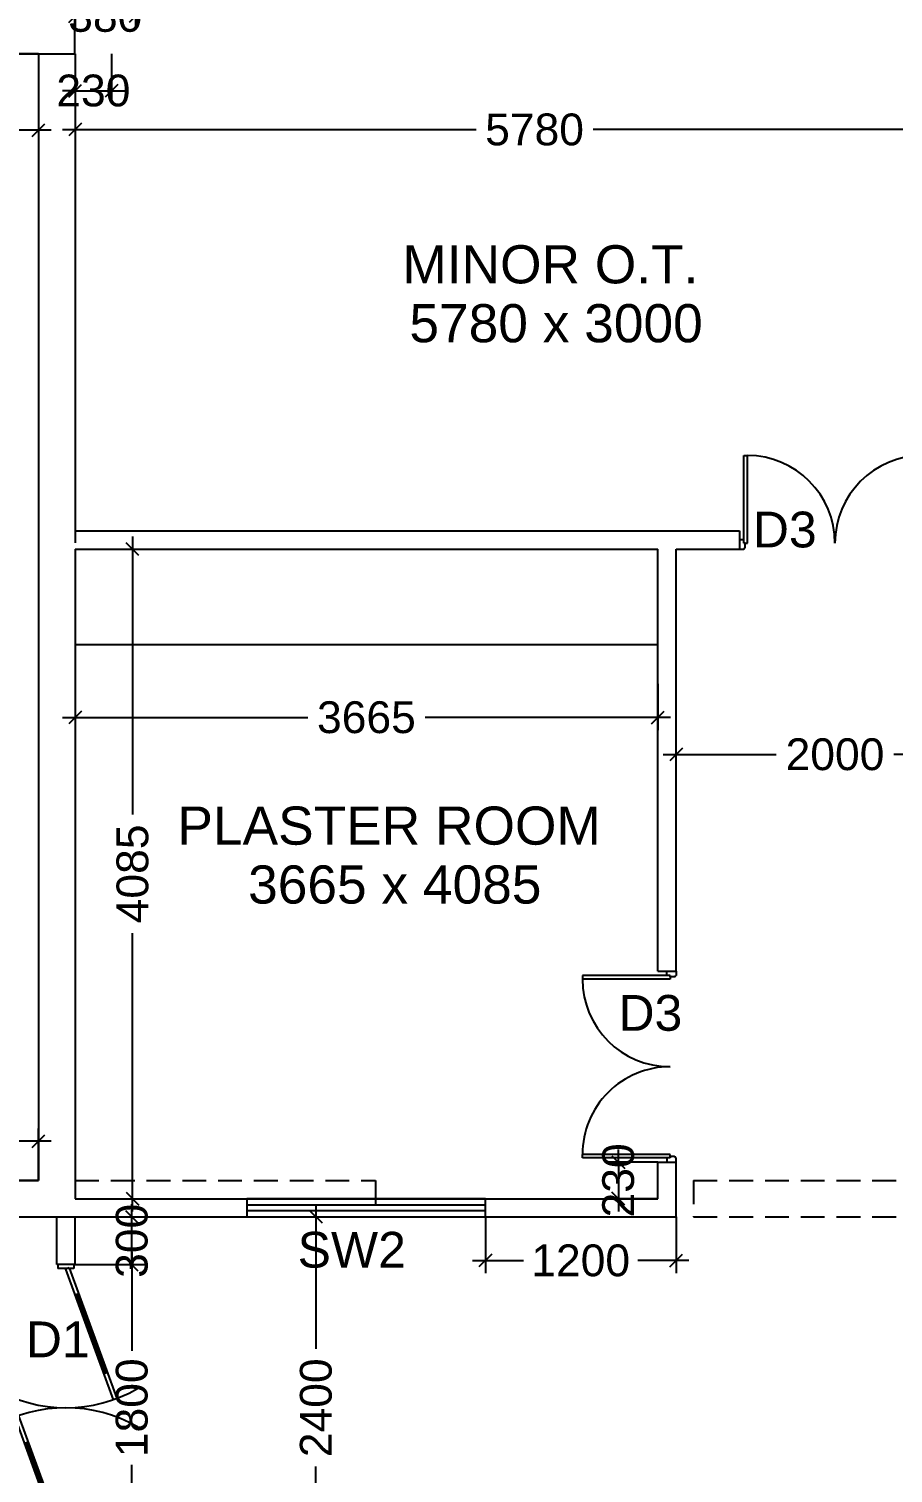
# Model space of a CAD drawing. Extents: x 6345096 to 6738923, y -6490958 to -6305885.
# Drawn here: x 6629621 to 6635058, y -6346691 to -6337609 of the extents above; entities that cross this region are included whole.
import ezdxf
from ezdxf.enums import TextEntityAlignment as Align

# ---------------------------------------------------------------- set-up
doc = ezdxf.new("R2010")
doc.units = 0
doc.header["$LTSCALE"] = 600
doc.header["$MEASUREMENT"] = 0
doc.header["$PDMODE"] = 35
doc.linetypes.add('HIDDEN', pattern=[0.375, 0.25, -0.125])
doc.layers.get('0').update_dxf_attribs({"linetype": 'CONTINUOUS'})
doc.layers.get('Defpoints').update_dxf_attribs({"linetype": 'CONTINUOUS'})
for name, color, linetype in [('8', 8, 'CONTINUOUS'), ('DOOR', 32, 'CONTINUOUS'), ('HS', 251, 'CONTINUOUS'), ('joinery', 7, 'CONTINUOUS'), ('LA-column', 3, 'CONTINUOUS'), ('Room Dim', 1, 'CONTINUOUS'), ('TEXT', 6, 'CONTINUOUS'), ('Walls', 7, 'CONTINUOUS'), ('WIN', 151, 'CONTINUOUS'), ('Working Dim', 5, 'CONTINUOUS')]:
    doc.layers.add(name, color=color, linetype=linetype)
doc.styles.add('ari', font='arial.ttf')
doc.styles.add('ARIAL', font='arial.ttf')
doc.dimstyles.new('int. dim', dxfattribs={"dimtxt": 200, "dimasz": 80, "dimexe": 80, "dimexo": 0, "dimgap": 70, "dimtad": 0, "dimdec": 0, "dimzin": 12, "dimdsep": 46, "dimtxsty": 'ari', "dimblk": 'OBLIQUE', "dimcen": 2, "dimdle": 80, "dimclrd": 256, "dimclre": 256, "dimclrt": 6, "dimadec": 0, "dimazin": 0, "dimtfac": 1, "dimtdec": 0, "dimtix": 1, "dimtmove": 2, "dimatfit": 3, "dimfxl": 1, "dimtolj": 1, "dimtzin": 0, "dimlwd": -1, "dimlwe": -1, "dimarcsym": 0})

# ---------------------------------------------------------------- blocks, each defined once
blk = doc.blocks.new('Z$W@#5624')
at = {"layer": 'DOOR'}
for p, q in [((19.2, 469.7), (840.4, 768.6)), ((27.7, 446.2), (848.9, 745.1)), ((187.7, 517.8), (680.4, 697.1)), ((676.2, 708.8), (684.7, 685.4)), ((0, 399.5), (0, 499.4)), ((0, 499.4), (25, 499.4)), ((19.2, 469.7), (27.7, 446.2)), ((25, 399.5), (25, 499.4)), ((183.4, 529.5), (192, 506)), ((1797.8, 499.4), (1772.8, 499.4)), ((1772.8, 399.5), (1772.8, 499.4)), ((1797.8, 399.5), (1797.8, 499.4)), ((0, 399.5), (25, 399.5)), ((1770, 452.6), (948.8, 153.7)), ((1778.6, 429.2), (957.4, 130.3)), ((1610.1, 381.1), (1117.3, 201.8)), ((1614.3, 369.4), (1605.8, 392.9)), ((1778.6, 429.2), (1770, 452.6)), ((1797.8, 399.5), (1772.8, 399.5)), ((1113.1, 213.5), (1121.6, 190.1))]:
    blk.add_line(p, q, dxfattribs=at)
at = {"layer": 'DOOR', "color": 145}
for centre, start_param, end_param in [((0, 449.4), 2.617994, 3.665191), ((1797.8, 449.4), -0.523599, 0.523599)]:
    blk.add_ellipse(centre, major_axis=(-898.9, 0), ratio=1, start_param=start_param, end_param=end_param, dxfattribs=at)
blk = doc.blocks.new('Z$W@#1275')
at = {"layer": 'DOOR'}
for p, q in [((73, 1500), (0, 1500)), ((0, 1500), (0, 1467)), ((73, 1467), (73, 1500)), ((0, 1467), (2, 1467)), ((11, 1456), (11, 1458)), ((11, 1456), (47, 1456)), ((47, 1467), (736, 1467)), ((47, 1467), (47, 1439)), ((47, 1456), (47, 1467)), ((47, 1467), (73, 1467)), ((47, 1439), (736, 1439)), ((736, 1467), (736, 1439)), ((0, 33), (2, 33)), ((0, 0), (0, 33)), ((73, 0), (0, 0)), ((11, 44), (11, 42)), ((11, 44), (47, 44)), ((47, 61), (736, 61)), ((47, 33), (47, 61)), ((47, 44), (47, 33)), ((47, 33), (736, 33)), ((47, 33), (73, 33)), ((73, 33), (73, 0)), ((736, 33), (736, 61))]:
    blk.add_line(p, q, dxfattribs=at)
for centre, start, end in [((11, 1467), 180, 270), ((11, 33), 90, 180)]:
    blk.add_arc(centre, 9.13, start, end, dxfattribs=at)
at = {"layer": 'DOOR', "color": 145}
for centre, start, end in [((47, 1439), 270, 0), ((47, 61), 0, 90)]:
    blk.add_arc(centre, 689, start, end, dxfattribs=at)
blk = doc.blocks.new('_Oblique')
at = {"color": 0, "linetype": 'ByBlock', "lineweight": -2}
blk.add_line((-0.5, -0.5), (0.5, 0.5), dxfattribs=at)
blk = doc.blocks.new('*D394')
at = {"layer": 'Defpoints', "color": 0, "transparency": 16777216}
for p in [(6629911.4, -6337245.8, 47.4), (6630291.1, -6337245.8, 94.8), (6629911.4, -6337528.5)]:
    blk.add_point(p, dxfattribs=at)
at = {"layer": 'Working Dim', "transparency": 16777216}
for p, q in [((6629911.4, -6337245.8), (6629911.4, -6337608.5)), ((6630291.1, -6337245.8), (6630291.1, -6337608.5)), ((6629911.4, -6337528.5), (6629831.4, -6337528.5)), ((6630291.1, -6337528.5), (6629911.4, -6337528.5)), ((6630291.1, -6337528.5), (6630371.1, -6337528.5))]:
    blk.add_line(p, q, dxfattribs=at)
at = {"layer": 'Working Dim', "transparency": 16777216, "xscale": 80, "yscale": 80, "zscale": 80}
blk.add_blockref('_Oblique', (6629911.4, -6337528.5), dxfattribs=at)
at = {"layer": 'Working Dim', "transparency": 16777216, "xscale": 80, "yscale": 80, "zscale": 80, "rotation": 180}
blk.add_blockref('_Oblique', (6630291.1, -6337528.5), dxfattribs=at)
at = {"layer": 'Working Dim', "color": 6, "transparency": 16777216, "insert": (6630101.3, -6337528.5), "char_height": 200, "attachment_point": 5, "style": 'ari'}
blk.add_mtext('\\A1;380', dxfattribs=at)
blk = doc.blocks.new('*D989')
at = {"layer": 'Defpoints', "color": 0, "transparency": 16777216}
for p in [(6631411.7, -6345080.4, 5.1), (6631411.8, -6347480.5, 5.1), (6631427, -6347480.5)]:
    blk.add_point(p, dxfattribs=at)
at = {"layer": 'Working Dim', "transparency": 16777216}
for p, q in [((6631427, -6345000.4), (6631427, -6345910.5)), ((6631411.7, -6345080.4), (6631507, -6345080.4)), ((6631427, -6347560.5), (6631427, -6346650.5)), ((6631411.8, -6347480.5), (6631507, -6347480.5))]:
    blk.add_line(p, q, dxfattribs=at)
at = {"layer": 'Working Dim', "transparency": 16777216, "xscale": 80, "yscale": 80, "zscale": 80}
for p, rotation in [((6631427, -6345080.4), 90), ((6631427, -6347480.5), 270)]:
    blk.add_blockref('_Oblique', p, dxfattribs=dict(at, rotation=rotation))
at = {"layer": 'Working Dim', "color": 6, "transparency": 16777216, "insert": (6631427, -6346280.5), "char_height": 200, "attachment_point": 5, "rotation": 90, "style": 'ari'}
blk.add_mtext('\\A1;2400', dxfattribs=at)
blk = doc.blocks.new('*D991')
at = {"layer": 'Defpoints', "color": 0, "transparency": 16777216}
for p in [(6629911.4, -6345380.4, 5.1), (6630268.9, -6345380.4), (6629911.4, -6347180.4, 5.1)]:
    blk.add_point(p, dxfattribs=at)
at = {"layer": 'Working Dim', "transparency": 16777216}
for p, q in [((6630268.9, -6345300.4), (6630268.9, -6345921.5)), ((6629911.4, -6345380.4), (6630348.9, -6345380.4)), ((6630268.9, -6347260.4), (6630268.9, -6346639.3)), ((6629911.4, -6347180.4), (6630348.9, -6347180.4))]:
    blk.add_line(p, q, dxfattribs=at)
at = {"layer": 'Working Dim', "transparency": 16777216, "xscale": 80, "yscale": 80, "zscale": 80}
for p, rotation in [((6630268.9, -6345380.4), 90), ((6630268.9, -6347180.4), 270)]:
    blk.add_blockref('_Oblique', p, dxfattribs=dict(at, rotation=rotation))
at = {"layer": 'Working Dim', "color": 6, "transparency": 16777216, "insert": (6630268.9, -6346280.4), "char_height": 200, "attachment_point": 5, "rotation": 90, "style": 'ari'}
blk.add_mtext('\\A1;1800', dxfattribs=at)
blk = doc.blocks.new('*D992')
at = {"layer": 'Defpoints', "color": 0, "transparency": 16777216}
for p in [(6629911.4, -6345080.4, 5.1), (6630268.9, -6345080.4), (6629911.4, -6345380.4, 5.1)]:
    blk.add_point(p, dxfattribs=at)
at = {"layer": 'Working Dim', "transparency": 16777216}
for p, q in [((6630268.9, -6345080.4), (6630268.9, -6345000.4)), ((6629911.4, -6345080.4), (6630348.9, -6345080.4)), ((6630268.9, -6345380.4), (6630268.9, -6345080.4)), ((6629911.4, -6345380.4), (6630348.9, -6345380.4)), ((6630268.9, -6345380.4), (6630268.9, -6345460.4))]:
    blk.add_line(p, q, dxfattribs=at)
at = {"layer": 'Working Dim', "transparency": 16777216, "xscale": 80, "yscale": 80, "zscale": 80}
for p, rotation in [((6630268.9, -6345080.4), 270), ((6630268.9, -6345380.4), 90)]:
    blk.add_blockref('_Oblique', p, dxfattribs=dict(at, rotation=rotation))
at = {"layer": 'Working Dim', "color": 6, "transparency": 16777216, "insert": (6630268.9, -6345230.4), "char_height": 200, "attachment_point": 5, "rotation": 90, "style": 'ari'}
blk.add_mtext('\\A1;300', dxfattribs=at)
blk = doc.blocks.new('*D1010')
at = {"layer": 'Defpoints', "color": 0, "transparency": 16777216}
for p in [(6629911.9, -6338242.4, 5.1), (6635691.9, -6338242.4, 5.1), (6635691.9, -6338242.4)]:
    blk.add_point(p, dxfattribs=at)
at = {"layer": 'Working Dim', "transparency": 16777216}
for p, q in [((6629831.9, -6338242.4), (6632433.6, -6338242.4)), ((6629911.9, -6338242.4), (6629911.9, -6338322.4)), ((6635771.9, -6338242.4), (6633170.2, -6338242.4)), ((6635691.9, -6338242.4), (6635691.9, -6338162.4))]:
    blk.add_line(p, q, dxfattribs=at)
at = {"layer": 'Working Dim', "transparency": 16777216, "xscale": 80, "yscale": 80, "zscale": 80, "rotation": 180}
blk.add_blockref('_Oblique', (6629911.9, -6338242.4), dxfattribs=at)
at = {"layer": 'Working Dim', "transparency": 16777216, "xscale": 80, "yscale": 80, "zscale": 80}
blk.add_blockref('_Oblique', (6635691.9, -6338242.4), dxfattribs=at)
at = {"layer": 'Working Dim', "color": 6, "transparency": 16777216, "insert": (6632801.9, -6338242.4), "char_height": 200, "attachment_point": 5, "style": 'ari'}
blk.add_mtext('\\A1;5780', dxfattribs=at)
blk = doc.blocks.new('*D1011')
at = {"layer": 'Defpoints', "color": 0, "transparency": 16777216}
for p in [(6629911.4, -6337765.4, 5.1), (6630141.3, -6337765.4, 2.3), (6630141.3, -6337997.6)]:
    blk.add_point(p, dxfattribs=at)
at = {"layer": 'Working Dim', "transparency": 16777216}
for p, q in [((6629911.4, -6337765.4), (6629911.4, -6338077.6)), ((6630141.3, -6337765.4), (6630141.3, -6338077.6)), ((6629911.4, -6337997.6), (6629831.4, -6337997.6)), ((6629911.4, -6337997.6), (6630141.3, -6337997.6)), ((6630141.3, -6337997.6), (6630221.3, -6337997.6))]:
    blk.add_line(p, q, dxfattribs=at)
at = {"layer": 'Working Dim', "transparency": 16777216, "xscale": 80, "yscale": 80, "zscale": 80}
blk.add_blockref('_Oblique', (6629911.4, -6337997.6), dxfattribs=at)
at = {"layer": 'Working Dim', "transparency": 16777216, "xscale": 80, "yscale": 80, "zscale": 80, "rotation": 180}
blk.add_blockref('_Oblique', (6630141.3, -6337997.6), dxfattribs=at)
at = {"layer": 'Working Dim', "color": 6, "transparency": 16777216, "insert": (6630026.4, -6337997.6), "char_height": 200, "attachment_point": 5, "style": 'ari'}
blk.add_mtext('\\A1;230', dxfattribs=at)
blk = doc.blocks.new('*D1012')
at = {"layer": 'Defpoints', "color": 0, "transparency": 16777216}
for p in [(6623681.4, -6337765.4, 5.1), (6629681.4, -6337765.4, 5.1), (6629681.4, -6338245.2)]:
    blk.add_point(p, dxfattribs=at)
at = {"layer": 'Working Dim', "transparency": 16777216}
for p, q in [((6623681.4, -6337765.4), (6623681.4, -6338325.2)), ((6629681.4, -6337765.4), (6629681.4, -6338325.2)), ((6623601.4, -6338245.2), (6626312.6, -6338245.2)), ((6629761.4, -6338245.2), (6627050.3, -6338245.2))]:
    blk.add_line(p, q, dxfattribs=at)
at = {"layer": 'Working Dim', "transparency": 16777216, "xscale": 80, "yscale": 80, "zscale": 80, "rotation": 180}
blk.add_blockref('_Oblique', (6623681.4, -6338245.2), dxfattribs=at)
at = {"layer": 'Working Dim', "transparency": 16777216, "xscale": 80, "yscale": 80, "zscale": 80}
blk.add_blockref('_Oblique', (6629681.4, -6338245.2), dxfattribs=at)
at = {"layer": 'Working Dim', "color": 6, "transparency": 16777216, "insert": (6626681.4, -6338245.2), "char_height": 200, "attachment_point": 5, "style": 'ari'}
blk.add_mtext('\\A1;6000', dxfattribs=at)
blk = doc.blocks.new('*D1013')
at = {"layer": 'Defpoints', "color": 0, "transparency": 16777216}
for p in [(6629681.4, -6337765.4, 5.1), (6629328.6, -6344850.4), (6629681.4, -6344850.4, 5.1)]:
    blk.add_point(p, dxfattribs=at)
at = {"layer": 'Working Dim', "transparency": 16777216}
for p, q in [((6629328.6, -6337685.4), (6629328.6, -6340939.4)), ((6629681.4, -6337765.4), (6629248.6, -6337765.4)), ((6629328.6, -6344930.4), (6629328.6, -6341676.5)), ((6629681.4, -6344850.4), (6629248.6, -6344850.4))]:
    blk.add_line(p, q, dxfattribs=at)
at = {"layer": 'Working Dim', "transparency": 16777216, "xscale": 80, "yscale": 80, "zscale": 80}
for p, rotation in [((6629328.6, -6337765.4), 90), ((6629328.6, -6344850.4), 270)]:
    blk.add_blockref('_Oblique', p, dxfattribs=dict(at, rotation=rotation))
at = {"layer": 'Working Dim', "color": 6, "transparency": 16777216, "insert": (6629328.6, -6341307.9), "char_height": 200, "attachment_point": 5, "rotation": 90, "style": 'ari'}
blk.add_mtext('\\A1;7085', dxfattribs=at)
blk = doc.blocks.new('*D1015')
at = {"layer": 'Defpoints', "color": 0, "transparency": 16777216}
for p in [(6629911.4, -6341727.4, 5.1), (6633576.9, -6341727.4, 5.1), (6633576.9, -6341938.9)]:
    blk.add_point(p, dxfattribs=at)
at = {"layer": 'Working Dim', "transparency": 16777216}
for p, q in [((6629911.4, -6341727.4), (6629911.4, -6342018.9)), ((6633576.9, -6341727.4), (6633576.9, -6342018.9)), ((6629831.4, -6341938.9), (6631374.8, -6341938.9)), ((6633656.9, -6341938.9), (6632113.5, -6341938.9))]:
    blk.add_line(p, q, dxfattribs=at)
at = {"layer": 'Working Dim', "transparency": 16777216, "xscale": 80, "yscale": 80, "zscale": 80, "rotation": 180}
blk.add_blockref('_Oblique', (6629911.4, -6341938.9), dxfattribs=at)
at = {"layer": 'Working Dim', "transparency": 16777216, "xscale": 80, "yscale": 80, "zscale": 80}
blk.add_blockref('_Oblique', (6633576.9, -6341938.9), dxfattribs=at)
at = {"layer": 'Working Dim', "color": 6, "transparency": 16777216, "insert": (6631744.2, -6341938.9), "char_height": 200, "attachment_point": 5, "style": 'ari'}
blk.add_mtext('\\A1;3665', dxfattribs=at)
blk = doc.blocks.new('*D1016')
at = {"layer": 'Defpoints', "color": 0, "transparency": 16777216}
for p in [(6629911.4, -6340880.4, 5.1), (6629911.4, -6344965.4, 5.1), (6630273.4, -6344965.4)]:
    blk.add_point(p, dxfattribs=at)
at = {"layer": 'Working Dim', "transparency": 16777216}
for p, q in [((6629911.4, -6340880.4), (6630353.4, -6340880.4)), ((6630273.4, -6340800.4), (6630273.4, -6342549.5)), ((6630273.4, -6345045.4), (6630273.4, -6343296.3)), ((6629911.4, -6344965.4), (6630353.4, -6344965.4))]:
    blk.add_line(p, q, dxfattribs=at)
at = {"layer": 'Working Dim', "transparency": 16777216, "xscale": 80, "yscale": 80, "zscale": 80}
for p, rotation in [((6630273.4, -6340880.4), 90), ((6630273.4, -6344965.4), 270)]:
    blk.add_blockref('_Oblique', p, dxfattribs=dict(at, rotation=rotation))
at = {"layer": 'Working Dim', "color": 6, "transparency": 16777216, "insert": (6630273.4, -6342922.9), "char_height": 200, "attachment_point": 5, "rotation": 90, "style": 'ari'}
blk.add_mtext('\\A1;4085', dxfattribs=at)
blk = doc.blocks.new('*D1017')
at = {"layer": 'Defpoints', "color": 0, "transparency": 16777216}
for p in [(6633576.9, -6344735.4, 5.1), (6633329, -6344965.4), (6633576.9, -6344965.4, 5.1)]:
    blk.add_point(p, dxfattribs=at)
at = {"layer": 'Working Dim', "transparency": 16777216}
for p, q in [((6633329, -6344735.4), (6633329, -6344655.4)), ((6633576.9, -6344735.4), (6633249, -6344735.4)), ((6633329, -6344735.4), (6633329, -6344965.4)), ((6633576.9, -6344965.4), (6633249, -6344965.4)), ((6633329, -6344965.4), (6633329, -6345045.4))]:
    blk.add_line(p, q, dxfattribs=at)
at = {"layer": 'Working Dim', "transparency": 16777216, "xscale": 80, "yscale": 80, "zscale": 80}
for p, rotation in [((6633329, -6344735.4), 270), ((6633329, -6344965.4), 90)]:
    blk.add_blockref('_Oblique', p, dxfattribs=dict(at, rotation=rotation))
at = {"layer": 'Working Dim', "color": 6, "transparency": 16777216, "insert": (6633329, -6344850.4), "char_height": 200, "attachment_point": 5, "rotation": 90, "style": 'ari'}
blk.add_mtext('\\A1;230', dxfattribs=at)
blk = doc.blocks.new('*D1018')
at = {"layer": 'Defpoints', "color": 0, "transparency": 16777216}
for p in [(6629681.4, -6344603.8), (6627681.4, -6344850.4, 5.1), (6629681.4, -6344850.4, 5.1)]:
    blk.add_point(p, dxfattribs=at)
at = {"layer": 'Working Dim', "transparency": 16777216}
for p, q in [((6627601.4, -6344603.8), (6628311.4, -6344603.8)), ((6627681.4, -6344850.4), (6627681.4, -6344523.8)), ((6629761.4, -6344603.8), (6629051.4, -6344603.8)), ((6629681.4, -6344850.4), (6629681.4, -6344523.8))]:
    blk.add_line(p, q, dxfattribs=at)
at = {"layer": 'Working Dim', "transparency": 16777216, "xscale": 80, "yscale": 80, "zscale": 80, "rotation": 180}
blk.add_blockref('_Oblique', (6627681.4, -6344603.8), dxfattribs=at)
at = {"layer": 'Working Dim', "transparency": 16777216, "xscale": 80, "yscale": 80, "zscale": 80}
blk.add_blockref('_Oblique', (6629681.4, -6344603.8), dxfattribs=at)
at = {"layer": 'Working Dim', "color": 6, "transparency": 16777216, "insert": (6628681.4, -6344603.8), "char_height": 200, "attachment_point": 5, "style": 'ari'}
blk.add_mtext('\\A1;2000', dxfattribs=at)
blk = doc.blocks.new('*D1402')
at = {"layer": 'Defpoints', "color": 0, "transparency": 16777216}
for p in [(6635691.9, -6342125.7), (6633691.9, -6342171.8), (6633691.9, -6342207.9)]:
    blk.add_point(p, dxfattribs=at)
at = {"layer": 'Working Dim', "transparency": 16777216}
for p, q in [((6633691.9, -6342207.9), (6633691.9, -6342091.8)), ((6635691.9, -6342125.7), (6635691.9, -6342251.8)), ((6633611.9, -6342171.8), (6634321.9, -6342171.8)), ((6635771.9, -6342171.8), (6635061.9, -6342171.8))]:
    blk.add_line(p, q, dxfattribs=at)
at = {"layer": 'Working Dim', "transparency": 16777216, "xscale": 80, "yscale": 80, "zscale": 80, "rotation": 180}
blk.add_blockref('_Oblique', (6633691.9, -6342171.8), dxfattribs=at)
at = {"layer": 'Working Dim', "transparency": 16777216, "xscale": 80, "yscale": 80, "zscale": 80}
blk.add_blockref('_Oblique', (6635691.9, -6342171.8), dxfattribs=at)
at = {"layer": 'Working Dim', "color": 6, "transparency": 16777216, "insert": (6634691.9, -6342171.8), "char_height": 200, "attachment_point": 5, "style": 'ari'}
blk.add_mtext('\\A1;2000', dxfattribs=at)
blk = doc.blocks.new('A$C2CD672AE')
at = {"layer": 'Walls', "color": 8, "linetype": 'HIDDEN'}
for p, q in [((99362.1, 118658.5), (99362.1, 111573.5)), ((99592.1, 118658.4), (99592.1, 111573.5)), ((97362.1, 111573.5), (99362.1, 111573.5)), ((99592.1, 111573.5), (101482.3, 111573.5)), ((101482.3, 111573.5), (101482.3, 111343.5)), ((103482.3, 111573.5), (105372.6, 111573.5)), ((103482.3, 111573.5), (103482.3, 111343.5)), ((97362.1, 111343.5), (99592.1, 111343.5)), ((99477.1, 111043.5), (99477.1, 111343.5)), ((99592.1, 111043.5), (99592.1, 111343.5)), ((99592.1, 111343.5), (101482.3, 111343.5)), ((103482.3, 111343.5), (105372.6, 111343.5)), ((99592.1, 111043.5), (99477.1, 111043.5))]:
    blk.add_line(p, q, dxfattribs=at)
blk = doc.blocks.new('*D2598')
at = {"layer": 'Defpoints', "color": 0, "transparency": 16777216}
for p in [(6632492.4, -6345080.4, -12.8), (6633691.9, -6345080.4, -12.8), (6632492.4, -6345354.7)]:
    blk.add_point(p, dxfattribs=at)
at = {"layer": 'Working Dim', "transparency": 16777216}
for p, q in [((6632492.4, -6345080.4), (6632492.4, -6345434.7)), ((6633691.9, -6345080.4), (6633691.9, -6345434.7)), ((6632412.4, -6345354.7), (6632733.2, -6345354.7)), ((6633771.9, -6345354.7), (6633451, -6345354.7))]:
    blk.add_line(p, q, dxfattribs=at)
at = {"layer": 'Working Dim', "transparency": 16777216, "xscale": 80, "yscale": 80, "zscale": 80, "rotation": 180}
blk.add_blockref('_Oblique', (6632492.4, -6345354.7), dxfattribs=at)
at = {"layer": 'Working Dim', "transparency": 16777216, "xscale": 80, "yscale": 80, "zscale": 80}
blk.add_blockref('_Oblique', (6633691.9, -6345354.7), dxfattribs=at)
at = {"layer": 'Working Dim', "color": 6, "transparency": 16777216, "insert": (6633092.1, -6345354.7), "char_height": 200, "attachment_point": 5, "style": 'ari'}
blk.add_mtext('\\A1;1200', dxfattribs=at)

msp = doc.modelspace()

# ---------------------------------------------------------------- linework, layer by layer
at = {"layer": 'LA-column', "color": 2, "elevation": 1.031}
msp.add_lwpolyline([(6629160.354, -6337765.45), (6629910.354, -6337765.45), (6629910.354, -6337015.45), (6629160.354, -6337015.45)], close=True, dxfattribs=at)
at = {"layer": 'Walls', "linetype": 'Continuous'}
for p, q in [((6629681.441, -6337765.431, -12.768), (6629681.442, -6344850.435, -12.768)), ((6629911.441, -6337765.431, -12.768), (6629911.442, -6340765.431, -12.768)), ((6629911.441, -6340765.431, -12.768), (6634091.912, -6340765.431, -12.768)), ((6634091.912, -6340765.431, -12.768), (6634091.912, -6340880.431, -12.768)), ((6629911.441, -6340880.431, -12.768), (6633576.881, -6340880.431, -12.768)), ((6629911.442, -6340880.431, -12.768), (6629911.442, -6344965.434, -12.768)), ((6633576.881, -6343535.434, -12.768), (6633576.881, -6340880.431, -12.768)), ((6633691.881, -6340880.431, -12.768), (6634091.912, -6340880.431, -12.768)), ((6633691.881, -6343535.434, -12.768), (6633691.881, -6340880.431, -12.768)), ((6629911.441, -6341480.431, -12.768), (6633576.881, -6341480.431, -12.768)), ((6633576.881, -6343535.434, -12.768), (6633691.881, -6343535.434, -12.768)), ((6633576.881, -6344965.432, -12.768), (6633576.881, -6344735.434, -12.768)), ((6633576.881, -6344735.434, -12.768), (6633691.881, -6344735.434, -12.768)), ((6633691.881, -6345080.432, -12.768), (6633691.881, -6344735.434, -12.768)), ((6627681.442, -6344850.436, -12.768), (6629681.442, -6344850.435, -12.768)), ((6629911.442, -6344965.434, -12.768), (6633576.881, -6344965.432, -12.768)), ((6627681.442, -6345080.43, -12.768), (6633691.881, -6345080.43, -12.768)), ((6629796.442, -6345380.429, -12.768), (6629796.442, -6345080.429, -12.768)), ((6629911.442, -6345380.429, -12.768), (6629911.442, -6345080.429, -12.768)), ((6629911.442, -6345380.429, -12.768), (6629796.442, -6345380.429, -12.768))]:
    msp.add_line(p, q, dxfattribs=at)
at = {"layer": 'WIN', "linetype": 'Continuous', "elevation": -12.768}
for points in [[(6630991.957, -6344965.433), (6630991.957, -6345080.423), (6632492.366, -6345080.423), (6632492.366, -6344965.433)], [(6630991.957, -6345005.433), (6630991.957, -6345040.423), (6632492.366, -6345040.423), (6632492.366, -6345005.433)]]:
    msp.add_lwpolyline(points, close=True, dxfattribs=at)

# ---------------------------------------------------------------- block references
at = {"layer": 'DOOR', "xscale": 0.8000117540359497, "yscale": 0.8000117540359497, "zscale": 0.8000117540359497}
for p, rotation in [((6635291.912, -6340880.431, -10.486), 90), ((6633691.881, -6343535.434, -7.637), 180)]:
    msp.add_blockref('Z$W@#1275', p, dxfattribs=dict(at, rotation=rotation))
at = {"layer": 'DOOR', "linetype": 'Continuous', "xscale": 1.001247152686119, "yscale": 1.001247152686119, "zscale": 1.001247152686119, "rotation": 90}
msp.add_blockref('Z$W@#5624', (6630303.942, -6347180.429, -10.486), dxfattribs=at)
at = {"layer": 'HS'}
msp.add_blockref('A$C2CD672AE', (6530319.294, -6456423.902, 8.17), dxfattribs=at)

# ---------------------------------------------------------------- texts
at = {"layer": '8', "color": 6, "style": 'ari'}
for p in [(6634376.031, -6340869.768, -10.486), (6633530.495, -6343909.54, -7.637)]:
    msp.add_text('D3', height=225, dxfattribs=at).set_placement(p, align=Align.CENTER)
msp.add_text('D1', height=225, dxfattribs=at).set_placement((6629601.955, -6345962.776, 22.93))
at = {"layer": 'joinery', "style": 'ari'}
msp.add_text('SW2', height=225, dxfattribs=at).set_placement((6631651.884, -6345399.148, -9.92), align=Align.CENTER)
at = {"layer": 'Room Dim', "style": 'ARIAL'}
for s, p in [('5780 x 3000', (6632937.254, -6339459.71, -10.486)), ('3665 x 4085', (6631922.553, -6342989.57, -10.486))]:
    msp.add_text(s, height=240, dxfattribs=at).set_placement(p, align=Align.MIDDLE_CENTER)
at = {"layer": 'TEXT', "color": 7, "style": 'ARIAL'}
for s, p in [('MINOR O.T.', (6632901.603, -6339209.287, -10.486)), ('PLASTER ROOM', (6631886.902, -6342739.147, -10.486))]:
    msp.add_text(s, height=240, dxfattribs=at).set_placement(p, align=Align.CENTER)

# ---------------------------------------------------------------- dimensions: what is measured, and where the dimension line sits
at = {"layer": 'Working Dim', "color": 6}
for base, p1, p2, angle, picture, middle in [((6629911.442, -6337528.55, -42.231), (6630291.1, -6337245.807, 52.579), (6629911.442, -6337245.807, 5.131), 180, '*D394', (6630101.271, -6337528.55, -42.231)), ((6629328.597, -6344850.435, -12.768), (6629681.441, -6337765.431, -7.637), (6629681.442, -6344850.435, -7.637), 90, '*D1013', (6629328.597, -6341307.933, -12.768)), ((6630273.354, -6344965.434, -12.768), (6629911.442, -6340880.431, -7.637), (6629911.442, -6344965.434, -7.637), 90, '*D1016', (6630273.354, -6342922.933, -12.768)), ((6633328.979, -6344965.432, -12.768), (6633576.881, -6344735.434, -7.637), (6633576.881, -6344965.432, -7.637), 90, '*D1017', (6633328.979, -6344850.433, -12.768)), ((6630268.864, -6345080.43, -12.768), (6629911.442, -6345380.429, -7.637), (6629911.442, -6345080.43, -7.637), 90, '*D992', (6630268.864, -6345230.43, -12.768)), ((6631427.043, -6347480.485, -12.768), (6631411.67, -6345080.43, -7.637), (6631411.753, -6347480.485, -7.637), 90, '*D989', (6631427.043, -6346280.457, -12.768)), ((6630268.864, -6345380.429, -12.768), (6629911.442, -6347180.429, -7.637), (6629911.442, -6345380.429, -7.637), 90, '*D991', (6630268.864, -6346280.429, -12.768))]:
    dim = msp.add_linear_dim(base=base, p1=p1, p2=p2, angle=angle, dimstyle='int. dim', override={"dimtxt": 200, "dimarcsym": 1}, dxfattribs=at)
    dim.commit()
    dim.dimension.update_dxf_attribs({"geometry": picture, "text_midpoint": middle})
for base, p1, p2, picture, middle in [((6629681.441, -6338245.195, -12.768), (6623681.441, -6337765.44, -7.637), (6629681.441, -6337765.431, -7.637), '*D1012', (6626681.441, -6338245.195, -12.768)), ((6630141.264, -6337997.618, -12.768), (6629911.441, -6337765.435, -7.637), (6630141.264, -6337765.435, -10.486), '*D1011', (6630026.352, -6337997.618, -12.768)), ((6635691.942, -6338242.438, -12.768), (6629911.941, -6338242.438, -7.637), (6635691.942, -6338242.438, -7.637), '*D1010', (6632801.942, -6338242.438, -12.768)), ((6633576.881, -6341938.908, -12.768), (6629911.442, -6341727.411, -7.637), (6633576.881, -6341727.411, -7.637), '*D1015', (6631744.161, -6341938.908, -12.768)), ((6633691.881, -6342171.757, -12.768), (6635691.942, -6342125.683, -12.768), (6633691.881, -6342207.932, -12.768), '*D1402', (6634691.912, -6342171.757, -12.768)), ((6629681.442, -6344603.82, -12.768), (6627681.442, -6344850.436, -7.637), (6629681.442, -6344850.435, -7.637), '*D1018', (6628681.442, -6344603.82, -12.768))]:
    dim = msp.add_linear_dim(base=base, p1=p1, p2=p2, dimstyle='int. dim', override={"dimtxt": 200, "dimarcsym": 1}, dxfattribs=at)
    dim.commit()
    dim.dimension.update_dxf_attribs({"geometry": picture, "text_midpoint": middle})
at = {"layer": 'Working Dim'}
dim = msp.add_linear_dim(base=(6632492.366, -6345354.668), p1=(6633691.881, -6345080.432, -12.768), p2=(6632492.366, -6345080.432, -12.768), dimstyle='int. dim', dxfattribs=at)
dim.commit()
dim.dimension.update_dxf_attribs({"geometry": '*D2598', "text_midpoint": (6633092.123, -6345354.668)})

doc.saveas('drawing.dxf')
